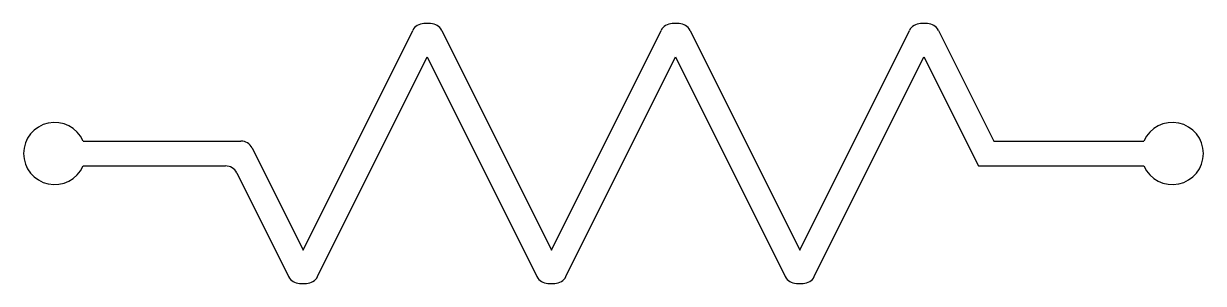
# Model space of a CAD drawing. Header units: millimetres. Extents: x -47.5 to 47.5, y -10.4 to 10.4.
import ezdxf

# ---------------------------------------------------------------- set-up
doc = ezdxf.new("R2010")
doc.units = ezdxf.units.MM
doc.layers.get('0').update_dxf_attribs({"linetype": 'CONTINUOUS', "lineweight": 25, "true_color": 0x000000})

msp = doc.modelspace()

# ---------------------------------------------------------------- linework, layer by layer
for p, q in [((-25, -7.764), (-16.171, 9.894)), ((-14.724, 10.447), (-15.276, 10.447)), ((-13.829, 9.894), (-5, -7.764)), ((-5, -7.764), (3.829, 9.894)), ((5.276, 10.447), (4.724, 10.447)), ((6.171, 9.894), (15, -7.764)), ((15, -7.764), (23.829, 9.894)), ((25.276, 10.447), (24.724, 10.447)), ((26.171, 9.894), (30.618, 1)), ((-23.829, -9.894), (-15, 7.764)), ((-15, 7.764), (-6.171, -9.894)), ((-3.829, -9.894), (5, 7.764)), ((5, 7.764), (13.829, -9.894)), ((16.171, -9.894), (25, 7.764)), ((25, 7.764), (29.382, -1)), ((-42.709, 1), (-30, 1)), ((30.618, 1), (42.709, 1)), ((-29.106, 0.447), (-25, -7.764)), ((-42.709, -1), (-31.236, -1)), ((-30.342, -1.553), (-26.171, -9.894)), ((29.382, -1), (42.709, -1)), ((-25.276, -10.447), (-24.724, -10.447)), ((-5.276, -10.447), (-4.724, -10.447)), ((14.724, -10.447), (15.276, -10.447))]:
    msp.add_line(p, q)
for centre, radius, start, end in [((-15.276, 9.447), 1, 90, 153.43495), ((-14.724, 9.447), 1, 26.56505, 90), ((4.724, 9.447), 1, 90, 153.43495), ((5.276, 9.447), 1, 26.56505, 90), ((24.724, 9.447), 1, 90, 153.43495), ((25.276, 9.447), 1, 26.56505, 90), ((-45, 0), 2.5, 23.57818, 336.42182), ((45, 0), 2.5, 203.57818, 156.42182), ((-30, 0), 1, 26.56505, 90), ((-31.236, -2), 1, 26.56505, 90), ((-25.276, -9.447), 1, 206.56505, 270), ((-24.724, -9.447), 1, 270, 333.43495), ((-5.276, -9.447), 1, 206.56505, 270), ((-4.724, -9.447), 1, 270, 333.43495), ((14.724, -9.447), 1, 206.56505, 270), ((15.276, -9.447), 1, 270, 333.43495)]:
    msp.add_arc(centre, radius, start, end)

doc.saveas('drawing.dxf')
